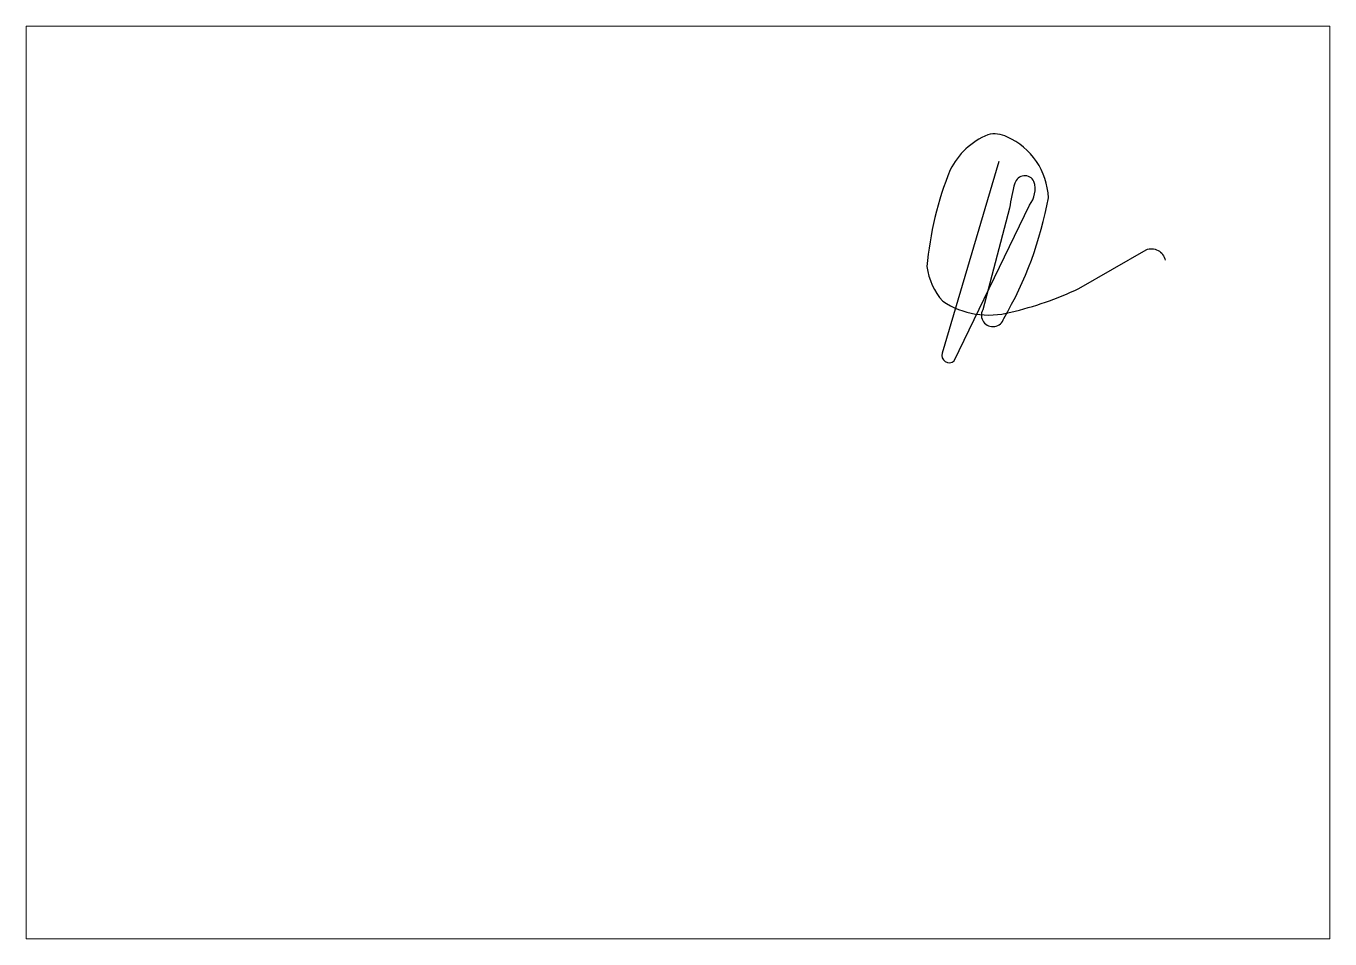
# Paper-space layout 'Лист1' of a CAD drawing. Header units: millimetres. Extents: x 29 to 262, y 20 to 183.
# The model-space entities are those that its viewports show. They can reach past a viewport. Long polylines and large blocks are cut down to what shows.
import ezdxf

# ---------------------------------------------------------------- set-up
doc = ezdxf.new("R2010")
doc.units = ezdxf.units.MM
doc.layers.add('ОВ-Выноски', color=152, linetype='Continuous', lineweight=15)

msp = doc.modelspace()

# ---------------------------------------------------------------- linework, layer by layer
at = {"lineweight": 30}
msp.add_lwpolyline([(343813, 86298), (334618, 55212, 0.7422105), (336590, 53976), (348785, 79195, 0.2465203), (349507, 83056, 0.6843113), (346415, 82764, 0.0441202), (345567, 78729), (341212, 62256, 1.1087292), (344620, 60848, 0.0874181), (351841, 80411, 0.2892739), (345139, 90277, 0.1807695), (342033, 90629, 0.1782494), (335927, 84930, 0.074911), (332165, 69251, 0.1493628), (334718, 63641, 0.2147256), (345735, 61866, 0.0539038), (356776, 65708), (367671, 71998, -0.4766881), (370750, 70293)], format="xyb", dxfattribs=at)

psp = doc.layouts.new('Лист1')

# ---------------------------------------------------------------- viewports
at = {"layer": 'ОВ-Выноски'}
psp.add_viewport(center=(145.35, 101.77), size=(232.56, 162.8309), view_center_point=(291823.8, 34267.62), view_height=147934.7443, dxfattribs=at)

doc.saveas('drawing.dxf')
